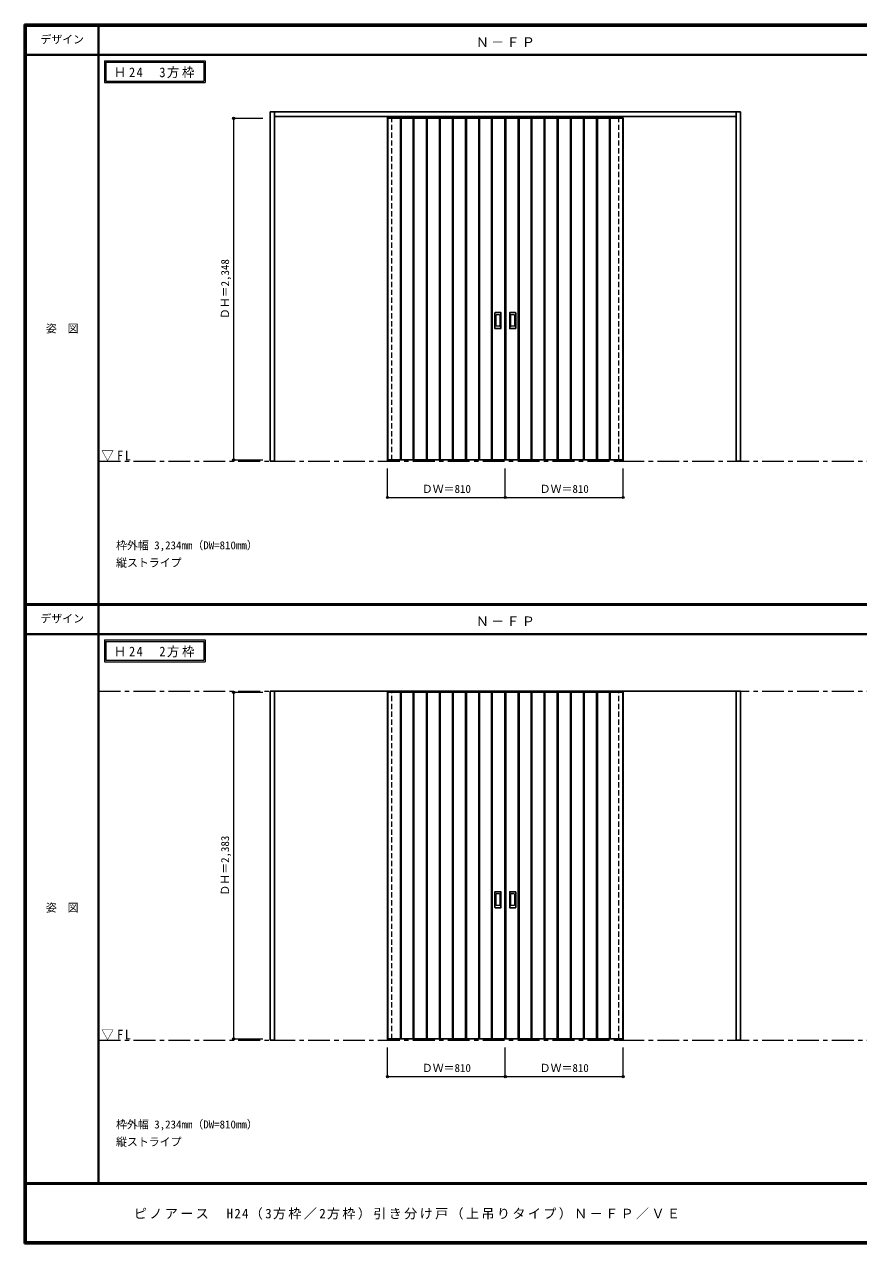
# Model space of a CAD drawing. Units: millimetres, scale not verified. Extents: x -6000 to 5700, y -4307 to 4260.
# Drawn here: x -6000 to -267, y -4205 to 4175 of the extents above; entities that cross this region are included whole.
import ezdxf
from ezdxf.enums import TextEntityAlignment as Align

# ---------------------------------------------------------------- set-up
doc = ezdxf.new("R2010")
doc.units = ezdxf.units.MM
doc.header["$LTSCALE"] = 30
doc.header["$PDMODE"] = 32
doc.header["$PDSIZE"] = 15
doc.linetypes.add('CHAIN1', pattern=[8, 5, -1, 1, -1])
doc.linetypes.add('DASHED1', pattern=[1.8, 1.2, -0.6])
for name, color, linetype, lineweight in [('0-1_通り芯', 4, 'CHAIN1', 9), ('0-2_扉', 3, 'Continuous', 25), ('0-3_仕上げ', 7, 'Continuous', 18), ('0-4_枠', 3, 'Continuous', 25), ('0-6_引手', 7, 'Continuous', 18), ('0-A_文字', 7, 'Continuous', 18), ('0-B_寸法', 7, 'Continuous', 9), ('F-1_枠', 6, 'Continuous', 40)]:
    doc.layers.add(name, color=color, linetype=linetype, lineweight=lineweight)
doc.layers.add('F-A_文字', color=7, linetype='Continuous')
doc.styles.add('ＭＳ ゴシック', font='')
doc.styles.get('ＭＳ ゴシック').set_extended_font_data('MS Gothic')

msp = doc.modelspace()

# ---------------------------------------------------------------- linework, layer by layer
at = {"layer": '0-1_通り芯', "color": 7, "lineweight": 18}
for p, q in [((-5490, 1173), (5690, 1173)), ((-5490, -407.5), (5690, -407.5)), ((-5490, -2807.5), (5690, -2807.5))]:
    msp.add_line(p, q, dxfattribs=at)
at = {"layer": '0-2_扉'}
for p, q in [((-3505, 3529.5), (-2695, 3529.5)), ((-3505, 1181.5), (-3505, 3529.5)), ((-2698, 1181.5), (-2698, 3529.5)), ((-1885, 3529.5), (-2695, 3529.5)), ((-2695, 1181.5), (-2695, 3529.5)), ((-2692, 1181.5), (-2692, 3529.5)), ((-1885, 1181.5), (-1885, 3529.5)), ((-3505, 1181.5), (-2695, 1181.5)), ((-1885, 1181.5), (-2695, 1181.5)), ((-3505, -415.5), (-2695, -415.5)), ((-3505, -2798.5), (-3505, -415.5)), ((-2698, -2798.5), (-2698, -415.5)), ((-1885, -415.5), (-2695, -415.5)), ((-2695, -2798.5), (-2695, -415.5)), ((-2692, -2798.5), (-2692, -415.5)), ((-1885, -2798.5), (-1885, -415.5)), ((-3505, -2798.5), (-2695, -2798.5)), ((-1885, -2798.5), (-2695, -2798.5))]:
    msp.add_line(p, q, dxfattribs=at)
at = {"layer": '0-3_仕上げ', "color": 3, "lineweight": 25}
for p, q in [((-3502, 3529.5), (-3502, 1181.5)), ((-3415.5, 3529.5), (-3415.5, 1181.5)), ((-3410.5, 3529.5), (-3410.5, 1181.5)), ((-3327.5, 3529.5), (-3327.5, 1181.5)), ((-3322.5, 3529.5), (-3322.5, 1181.5)), ((-3237.5, 3529.5), (-3237.5, 1181.5)), ((-3232.5, 3529.5), (-3232.5, 1181.5)), ((-3147.5, 3529.5), (-3147.5, 1181.5)), ((-3142.5, 3529.5), (-3142.5, 1181.5)), ((-3057.5, 1181.5), (-3057.5, 3529.5)), ((-3052.5, 1181.5), (-3052.5, 3529.5)), ((-2967.5, 1181.5), (-2967.5, 3529.5)), ((-2962.5, 1181.5), (-2962.5, 3529.5)), ((-2877.5, 1181.5), (-2877.5, 3529.5)), ((-2872.5, 1181.5), (-2872.5, 3529.5)), ((-2789.5, 1181.5), (-2789.5, 3529.5)), ((-2784.5, 1181.5), (-2784.5, 3529.5)), ((-2605.5, 1181.5), (-2605.5, 3529.5)), ((-2600.5, 1181.5), (-2600.5, 3529.5)), ((-2517.5, 1181.5), (-2517.5, 3529.5)), ((-2512.5, 1181.5), (-2512.5, 3529.5)), ((-2427.5, 1181.5), (-2427.5, 3529.5)), ((-2422.5, 1181.5), (-2422.5, 3529.5)), ((-2337.5, 1181.5), (-2337.5, 3529.5)), ((-2332.5, 1181.5), (-2332.5, 3529.5)), ((-2247.5, 3529.5), (-2247.5, 1181.5)), ((-2242.5, 3529.5), (-2242.5, 1181.5)), ((-2157.5, 3529.5), (-2157.5, 1181.5)), ((-2152.5, 3529.5), (-2152.5, 1181.5)), ((-2067.5, 3529.5), (-2067.5, 1181.5)), ((-2062.5, 3529.5), (-2062.5, 1181.5)), ((-1979.5, 3529.5), (-1979.5, 1181.5)), ((-1974.5, 3529.5), (-1974.5, 1181.5)), ((-1888, 3529.5), (-1888, 1181.5)), ((-3502, -415.5), (-3502, -2798.5)), ((-3415.5, -415.5), (-3415.5, -2798.5)), ((-3410.5, -415.5), (-3410.5, -2798.5)), ((-3327.5, -415.5), (-3327.5, -2798.5)), ((-3322.5, -415.5), (-3322.5, -2798.5)), ((-3237.5, -415.5), (-3237.5, -2798.5)), ((-3232.5, -415.5), (-3232.5, -2798.5)), ((-3147.5, -415.5), (-3147.5, -2798.5)), ((-3142.5, -415.5), (-3142.5, -2798.5)), ((-3057.5, -2798.5), (-3057.5, -415.5)), ((-3052.5, -2798.5), (-3052.5, -415.5)), ((-2967.5, -2798.5), (-2967.5, -415.5)), ((-2962.5, -2798.5), (-2962.5, -415.5)), ((-2877.5, -2798.5), (-2877.5, -415.5)), ((-2872.5, -2798.5), (-2872.5, -415.5)), ((-2789.5, -2798.5), (-2789.5, -415.5)), ((-2784.5, -2798.5), (-2784.5, -415.5)), ((-2605.5, -2798.5), (-2605.5, -415.5)), ((-2600.5, -2798.5), (-2600.5, -415.5)), ((-2517.5, -2798.5), (-2517.5, -415.5)), ((-2512.5, -2798.5), (-2512.5, -415.5)), ((-2427.5, -2798.5), (-2427.5, -415.5)), ((-2422.5, -2798.5), (-2422.5, -415.5)), ((-2337.5, -2798.5), (-2337.5, -415.5)), ((-2332.5, -2798.5), (-2332.5, -415.5)), ((-2247.5, -415.5), (-2247.5, -2798.5)), ((-2242.5, -415.5), (-2242.5, -2798.5)), ((-2157.5, -415.5), (-2157.5, -2798.5)), ((-2152.5, -415.5), (-2152.5, -2798.5)), ((-2067.5, -415.5), (-2067.5, -2798.5)), ((-2062.5, -415.5), (-2062.5, -2798.5)), ((-1979.5, -415.5), (-1979.5, -2798.5)), ((-1974.5, -415.5), (-1974.5, -2798.5)), ((-1888, -415.5), (-1888, -2798.5))]:
    msp.add_line(p, q, dxfattribs=at)
at = {"layer": '0-4_枠'}
for p, q in [((-4312, 1173), (-4312, 3573)), ((-4312, 3573), (-1078, 3573)), ((-4282, 1173), (-4282, 3573)), ((-4282, 3543), (-1108, 3543)), ((-1108, 1173), (-1108, 3573)), ((-1078, 1173), (-1078, 3573)), ((-3505, 1181.5), (-3505, 1173)), ((-3475, 1181.5), (-3475, 1173)), ((-1915, 1181.5), (-1915, 1173)), ((-1885, 1181.5), (-1885, 1173)), ((-4282, 1173), (-4312, 1173)), ((-3505, 1173), (-3475, 1173)), ((-1915, 1173), (-1885, 1173)), ((-1078, 1173), (-1108, 1173)), ((-4312, -407.5), (-1078, -407.5)), ((-4312, -2807.5), (-4312, -407.5)), ((-4282, -2807.5), (-4282, -407.5)), ((-1108, -2807.5), (-1108, -407.5)), ((-1078, -2807.5), (-1078, -407.5)), ((-4282, -2807.5), (-4312, -2807.5)), ((-3505, -2798.5), (-3505, -2807.5)), ((-3505, -2807.5), (-3475, -2807.5)), ((-3475, -2798.5), (-3475, -2807.5)), ((-1915, -2798.5), (-1915, -2807.5)), ((-1915, -2807.5), (-1885, -2807.5)), ((-1885, -2798.5), (-1885, -2807.5)), ((-1078, -2807.5), (-1108, -2807.5))]:
    msp.add_line(p, q, dxfattribs=at)
at = {"layer": '0-4_枠', "color": 4, "linetype": 'DASHED1', "lineweight": 9}
for p, q in [((-3505, 1181.5), (-3505, 3543)), ((-3475, 1181.5), (-3475, 3543)), ((-1915, 1181.5), (-1915, 3543)), ((-1885, 1181.5), (-1885, 3543)), ((-3505, -2798.5), (-3505, -407.5)), ((-3475, -2798.5), (-3475, -407.5)), ((-1915, -2798.5), (-1915, -407.5)), ((-1885, -2798.5), (-1885, -407.5))]:
    msp.add_line(p, q, dxfattribs=at)
at = {"layer": '0-6_引手', "color": 3, "lineweight": 25}
for p, q in [((-2767, 2085.5), (-2767, 2192.5)), ((-2726.5, 2194), (-2765.5, 2194)), ((-2725, 2192.5), (-2725, 2085.5)), ((-2665, 2085.5), (-2665, 2192.5)), ((-2624.5, 2194), (-2663.5, 2194)), ((-2623, 2192.5), (-2623, 2085.5)), ((-2726.5, 2084), (-2765.5, 2084)), ((-2624.5, 2084), (-2663.5, 2084)), ((-2767, -1894.5), (-2767, -1787.5)), ((-2726.5, -1786), (-2765.5, -1786)), ((-2725, -1787.5), (-2725, -1894.5)), ((-2665, -1894.5), (-2665, -1787.5)), ((-2624.5, -1786), (-2663.5, -1786)), ((-2623, -1787.5), (-2623, -1894.5)), ((-2726.5, -1896), (-2765.5, -1896)), ((-2624.5, -1896), (-2663.5, -1896))]:
    msp.add_line(p, q, dxfattribs=at)
at = {"layer": '0-6_引手'}
for p, q in [((-2758.5, 2101.5), (-2758.5, 2176.5)), ((-2735, 2178), (-2757, 2178)), ((-2735, 2100), (-2757, 2100)), ((-2733.5, 2176.5), (-2733.5, 2101.5)), ((-2656.5, 2101.5), (-2656.5, 2176.5)), ((-2633, 2178), (-2655, 2178)), ((-2633, 2100), (-2655, 2100)), ((-2631.5, 2176.5), (-2631.5, 2101.5)), ((-2758.5, -1878.5), (-2758.5, -1803.5)), ((-2735, -1802), (-2757, -1802)), ((-2733.5, -1803.5), (-2733.5, -1878.5)), ((-2656.5, -1878.5), (-2656.5, -1803.5)), ((-2633, -1802), (-2655, -1802)), ((-2631.5, -1803.5), (-2631.5, -1878.5)), ((-2735, -1880), (-2757, -1880)), ((-2633, -1880), (-2655, -1880))]:
    msp.add_line(p, q, dxfattribs=at)
at = {"layer": '0-6_引手', "color": 3, "lineweight": 25}
for centre, start, end in [((-2765.5, 2192.5), 90, 180), ((-2726.5, 2192.5), 0, 90), ((-2663.5, 2192.5), 90, 180), ((-2624.5, 2192.5), 0, 90), ((-2765.5, 2085.5), 180, 270), ((-2726.5, 2085.5), 270, 0), ((-2663.5, 2085.5), 180, 270), ((-2624.5, 2085.5), 270, 0), ((-2765.5, -1787.5), 90, 180), ((-2726.5, -1787.5), 0, 90), ((-2663.5, -1787.5), 90, 180), ((-2624.5, -1787.5), 0, 90), ((-2765.5, -1894.5), 180, 270), ((-2726.5, -1894.5), 270, 0), ((-2663.5, -1894.5), 180, 270), ((-2624.5, -1894.5), 270, 0)]:
    msp.add_arc(centre, 1.5, start, end, dxfattribs=at)
at = {"layer": '0-6_引手'}
for centre, start, end in [((-2757, 2176.5), 90, 180), ((-2757, 2101.5), 180, 270), ((-2735, 2176.5), 0, 90), ((-2735, 2101.5), 270, 0), ((-2655, 2176.5), 90, 180), ((-2655, 2101.5), 180, 270), ((-2633, 2176.5), 0, 90), ((-2633, 2101.5), 270, 0), ((-2757, -1803.5), 90, 180), ((-2735, -1803.5), 0, 90), ((-2655, -1803.5), 90, 180), ((-2633, -1803.5), 0, 90), ((-2757, -1878.5), 180, 270), ((-2735, -1878.5), 270, 0), ((-2655, -1878.5), 180, 270), ((-2633, -1878.5), 270, 0)]:
    msp.add_arc(centre, 1.5, start, end, dxfattribs=at)
at = {"layer": '0-A_文字'}
for p, q in [((-5450, 3925), (-5450, 3775)), ((-5440, 3915), (-5440, 3785)), ((-5440, 3915), (-4767.38, 3915)), ((-4767.38, 3915), (-4767.38, 3785)), ((-5450, 3775), (-4757.38, 3775)), ((-5440, 3785), (-4767.38, 3785)), ((-5450, -55.5), (-5450, -205.5)), ((-5440, -65.5), (-5440, -195.5)), ((-5440, -65.5), (-4767.38, -65.5)), ((-4767.38, -65.5), (-4767.38, -195.5)), ((-5450, -205.5), (-4757.38, -205.5)), ((-5440, -195.5), (-4767.38, -195.5))]:
    msp.add_line(p, q, dxfattribs=at)
for points in [[(-5450, 3925), (-4757.38, 3925), (-4757.38, 3775)], [(-5450, -55.5), (-4757.38, -55.5), (-4757.38, -205.5)]]:
    msp.add_lwpolyline(points, dxfattribs=at)
at = {"layer": '0-B_寸法', "color": 4}
for p, q in [((-4562, 3529.5), (-4362, 3529.5)), ((-4562, 3529.5), (-4562, 1181.5)), ((-4562, 1181.5), (-4362, 1181.5)), ((-3505, 923), (-3505, 1123)), ((-2695, 923), (-2695, 1123)), ((-1885, 923), (-1885, 1123)), ((-3505, 923), (-1885, 923)), ((-4562, -415.5), (-4362, -415.5)), ((-4562, -415.5), (-4562, -2798.5)), ((-4562, -2798.5), (-4362, -2798.5)), ((-3505, -3057), (-3505, -2857)), ((-2695, -3057), (-2695, -2857)), ((-1885, -3057), (-1885, -2857)), ((-3505, -3057), (-1885, -3057))]:
    msp.add_line(p, q, dxfattribs=at)
at = {"layer": '0-B_寸法'}
for p in [(-4562, 3529.5), (-4562, 1181.5), (-3505, 923), (-2695, 923), (-1885, 923), (-4562, -415.5), (-4562, -2798.5), (-3505, -3057), (-2695, -3057), (-1885, -3057)]:
    msp.add_point(p, dxfattribs=at)
at = {"layer": 'F-1_枠'}
for p, q in [((-6000, 4175), (5700, 4175)), ((-6000, 4175), (-6000, -4205)), ((-6000, 4170), (5700, 4170)), ((-6000, 4165), (5700, 4165)), ((-5995, 4175), (-5995, -4205)), ((-5990, 4175), (-5990, -4205)), ((-5490, 4175), (-5490, -3790)), ((-6000, 3965), (5700, 3965)), ((-6000, 190.5), (5700, 190.5)), ((-6000, 187.5), (5700, 187.5)), ((-6000, 184.5), (5700, 184.5)), ((-6000, -15.5), (5700, -15.5)), ((5700, -3790), (-6000, -3790)), ((5700, -3795), (-6000, -3795)), ((5700, -4195), (-6000, -4195)), ((5700, -4200), (-6000, -4200)), ((5700, -4205), (-6000, -4205))]:
    msp.add_line(p, q, dxfattribs=at)

# ---------------------------------------------------------------- texts
at = {"layer": '0-A_文字', "style": 'ＭＳ ゴシック'}
for s, p in [('枠外幅 3,234mm（DW=810mm）', (-5370, 550.5)), ('縦ストライプ', (-5370, 430.5)), ('枠外幅 3,234mm（DW=810mm）', (-5370, -3430)), ('縦ストライプ', (-5370, -3550))]:
    msp.add_text(s, height=54.99, dxfattribs=at).set_placement(p, align=Align.BOTTOM_LEFT)
at = {"layer": '0-A_文字', "char_height": 65.98, "attachment_point": 7, "style": 'ＭＳ ゴシック'}
for s, insert in [('\\T1.17;Ｎ－ＦＰ', (-2897.5, 4020)), ('\\T1.22;\\W0.95;Ｈ24\u30003方枠', (-5385.34, 3805)), ('\\T1.26;\\W0.95;▽FL', (-5471.25, 1173)), ('\\T1.17;Ｎ－ＦＰ', (-2897.5, 39.5)), ('\\T1.22;\\W0.95;Ｈ24\u30002方枠', (-5385.34, -175.5)), ('\\T1.26;\\W0.95;▽FL', (-5471.25, -2807.5))]:
    msp.add_mtext(s, dxfattribs=dict(at, insert=insert))
at = {"layer": '0-B_寸法', "style": 'ＭＳ ゴシック'}
for s, p in [('ＤＨ＝2,348', (-4577, 2149.25)), ('ＤＨ＝2,383', (-4577, -1813.25))]:
    msp.add_text(s, height=54.99, rotation=90, dxfattribs=at).set_placement(p, align=Align.BOTTOM_LEFT)
for p in [(-3268.75, 938), (-2458.75, 938), (-3268.75, -3042), (-2458.75, -3042)]:
    msp.add_text('ＤＷ＝810', height=54.99, dxfattribs=at).set_placement(p, align=Align.BOTTOM_LEFT)
at = {"layer": 'F-A_文字', "style": 'ＭＳ ゴシック'}
for s, p in [('デザイン', (-5890, 4027.5)), ('姿\u3000図', (-5852.5, 2040.25)), ('デザイン', (-5890, 47)), ('姿\u3000図', (-5852.5, -1940.25))]:
    msp.add_text(s, height=54.99, dxfattribs=at).set_placement(p, align=Align.BOTTOM_LEFT)
at = {"layer": 'F-A_文字', "insert": (-5247.55, -4040), "char_height": 65.98, "attachment_point": 7, "style": 'ＭＳ ゴシック'}
msp.add_mtext('\\T1.18;ピノアース\u3000H24（3方枠／2方枠）引き分け戸（上吊りタイプ）Ｎ－ＦＰ／ＶＥ', dxfattribs=at)

doc.saveas('drawing.dxf')
